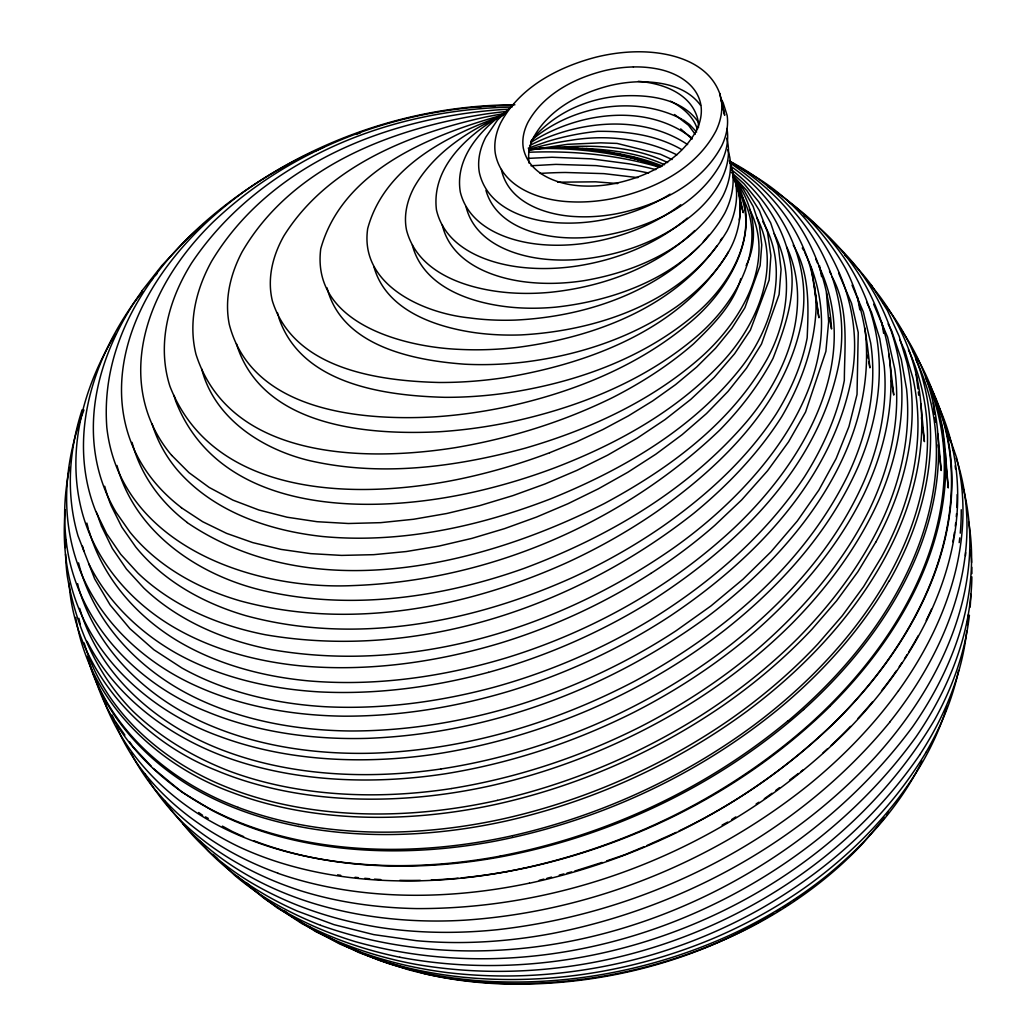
<?xml version="1.0" encoding="UTF-8"?>
<svg xmlns="http://www.w3.org/2000/svg" width="1036" height="1036" viewBox="0 0 1036 1036"><rect width="100%" height="100%" fill="white"/><g stroke="black" fill="none" stroke-linecap="round" stroke-linejoin="round"><path stroke-width="1.5" d="M740.766 278.775C732.996 305.322 712.742 325.136 693.498 343.913C668.971 365.216 641.53 382.802 612.639 397.552C563.001 421.963 509.699 438.474 455.192 447.669C364.918 461.952 229.526 459.764 195.972 354.26A220.862 149.158 -21.3 0 1 211.538 261.396C270.513 162.898 388.681 118.169 498.575 109.803A404.467 273.167 -21.3 0 1 508.171 109.22M746.14 265.604C760.372 237.114 752.693 200.751 732.633 176.923M922.066 761.188C899.818 806.28 865.086 844.081 826.547 875.847A334.214 225.719 -21.3 0 1 732.737 933.876C655.244 969.618 569.036 986.337 483.812 981.092A420.512 284.006 -21.3 0 1 387.749 963.286L359.181 952.654L334.175 940.429M875.821 542.061L857.834 571.794L836.531 600.88L812.133 629.072A455.477 307.614 -21.3 0 1 722.545 705.853C654.325 752.68 577.207 786.298 496.438 804.26A422.908 285.612 -21.3 0 1 232.31 792.54C157.576 765.384 92.204 703.742 76.832 623.607A463.96 313.338 -21.3 0 1 75.68 617.378M726.883 254.623C679.344 330.238 588.267 363.817 503.872 377.751A335.612 226.651 -21.3 0 1 439.005 382.478C377.842 380.95 293.589 369.036 272.377 300.932A152.564 103.043 -21.3 0 1 283.825 236.001C327.065 166.641 408.819 134.11 485.379 117.068A335.612 226.651 -21.3 0 1 504.182 113.61M926.016 752.291C886.44 818.725 826.663 871.121 759.945 909.219A355.866 240.339 -21.3 0 1 644.327 956.992C580.38 974.5 513.247 980.432 447.332 972.597A436.519 294.807 -21.3 0 1 345.195 945.946L315.786 931.636L299.857 921.509M716.99 245.791C671.574 308.922 592.359 337.529 517.819 347.345A287.296 194.017 -21.3 0 1 458.896 349.365C401.916 346.93 311.279 322.61 320.746 248.808C342.32 171.069 428.891 135.82 499.624 115.877A287.296 194.017 -21.3 0 1 502.719 115.126M720.331 240.728L721.988 238.189M115.449 334.408L113.662 337.076A389.109 262.794 -21.3 0 0 82.686 514.309C96.128 561.616 129.876 600.906 171.665 625.964A371.6 250.958 -21.3 0 0 302.9 666.07C369.554 671.742 436.726 662.172 500.595 643.019A415.553 280.652 -21.3 0 0 650.815 573.426M886.531 814.84L888.331 812.198M919.696 754.92C811.084 913.389 605.179 996.852 416.524 964.451A443.291 299.378 -21.3 0 1 326.923 936.635L301.567 923.413L277.376 907.458M530.782 141.349C553.366 112.51 589.691 96.944 625.861 95.752C651.683 94.949 682.646 99.314 698.393 122.222M708.844 235.094L703.198 241.997M142.592 291.608L133.916 302.771A371.613 250.971 -21.3 0 0 95.778 511.344M151.256 280.458L153.186 277.972M142.178 290.572L161.81 265.604L184.356 241.686A343.835 232.206 -21.3 0 1 199.689 227.48M884.731 817.469L863.506 842.657A320.448 216.42 -21.3 0 1 750.362 927.324C674.773 965.928 589.626 985.443 504.765 983.488A409.997 276.897 -21.3 0 1 407.666 969.489L378.503 960.074L364.258 953.897M889.989 721.924C793.498 839.613 647.707 912.755 497.332 929.706A402.059 271.536 -21.3 0 1 379.189 927.375C333.307 919.955 288.474 905.205 248.588 881.092A462.276 312.212 -21.3 0 1 182.867 823.724M155.206 275.602L157.317 273.336M699.17 246.283C651.217 294.587 582.102 316.925 515.242 320.085A239.976 162.069 -21.3 0 1 469.334 317.884C423.038 313.17 359.375 284.719 367.689 228.593C383.993 168.065 445.791 136.066 500.492 116.433M843.149 714.076C795.661 762.056 739.911 801.735 679.072 830.937M830.186 706.176C746.438 788.344 638.072 843.835 523.646 868.414M694.806 230.536C655.918 267.56 602.874 286.907 550.077 292.32A202.383 136.674 -21.3 0 1 508.054 292.644C468.104 289.264 417.948 273.802 406.565 230.238A109.531 73.97 -21.3 0 1 414.167 187.192C433.592 153.056 468.117 130.653 503.263 115.151M513.675 104.351L497.461 120.072L485.716 137.296A94.975 64.141 -21.3 0 0 479.422 172.882C487.839 209.466 530.173 222.274 563.351 223.038A145.182 98.057 -21.3 0 0 598.497 220.642C623.711 216.343 648.329 207.718 670.085 194.172M803.612 709.582C718.66 784.99 612.639 835.651 501.178 856.798A423.944 286.325 -21.3 0 1 253.937 840.766M687.308 218.13C656.371 244.172 617.521 259.596 577.816 265.902A177.35 119.775 -21.3 0 1 526.689 267.832C490.52 264.905 445.571 249.572 436.454 209.907C430.937 165.579 470.707 132.31 505.633 112.95M532.556 139.329C572.96 105.75 634.42 94.548 681.921 119.179M787.982 720.797C705.529 789.303 605.438 835.819 500.246 856.047M772.014 793.278L764.296 798.769M775.783 790.442L779.538 787.619M789.562 780.082L798.329 773.491M800.841 771.6L803.34 769.722M508.495 109.79C481.831 127.92 454.428 157.304 460.334 192.178C469.45 228.606 510.839 242.515 544.379 244.794A158.417 106.993 -21.3 0 0 583.216 243.525C618.168 238.681 652.473 226.107 680.756 204.752M242.01 193.02C320.992 136.571 417.78 105.012 514.892 104.778M731.74 819.502L735.806 816.912M756.15 803.949L758.87 802.227M773.646 913.415C695.596 961.317 603.457 984.99 512.069 984.2A397.565 268.492 -21.3 0 1 424.864 973.788L389.419 963.117M776.404 911.719L780.548 909.181M783.307 907.497L787.438 904.959A301.567 203.665 -21.3 0 0 790.105 903.172M530.587 142.631C577.246 112.484 646.024 102.085 692.152 138.189M301.295 157.42C200.621 208.119 97.708 305.141 106.812 427.35C119.619 543.77 250.272 590.106 352.24 585.612C487.982 580.898 621.639 523.815 719.774 430.07C740.688 408.676 759.09 384.861 773.05 358.326C785.068 327.039 797.124 294.237 789.95 260.256C782.815 224.255 760.903 192.398 731.999 170.215M722.118 825.07L727.673 822.092M529.603 145.545C577.635 120.823 640.753 113.559 687.632 144.574M676.223 832.374L647.021 845.441M302.68 156.669L312.717 152.162M315.579 150.88L324.177 147.021M644.068 846.684L624.85 854.726L606.643 860.89M528.218 148.161L547.837 141.336A189.912 128.257 -21.3 0 1 597.578 131.339C626.443 130.963 656.384 134.939 681.74 149.598M549.65 452.732L576.612 441.789L602.926 429.513L628.36 415.902L652.693 400.919L675.589 384.615L696.697 367.016L715.591 348.2L731.804 328.36L744.91 307.718L760.126 265.579L761.758 244.91L759.375 225.097L753.133 206.41L743.382 189.225L733.229 177.001C766.666 227.985 729.448 290.844 687.852 324.19C636.013 367.327 571.613 392.605 506.28 406.889A377.518 254.96 -21.3 0 1 434.11 416.886C359.893 420.953 251.722 411.059 229.293 324.449A187.386 126.547 -21.3 0 1 242.01 252.059C291.751 166.045 393.356 127.855 487.062 113.818A377.48 254.947 -21.3 0 1 506.837 111.461M356.06 134.421L360.424 132.828M602.097 862.431L574.682 871.095M497.371 800.362C568.816 784.058 637.257 755.49 699.313 716.562A452.745 305.762 -21.3 0 0 797.798 638.293C833.151 602.408 863.7 561.46 884.446 515.384A431.468 291.388 -21.3 0 0 906.552 388.979L901.268 359.298L891.711 330.95L888.124 323.944M539.264 880.315L543.874 879.111M546.956 878.308L551.579 877.103M559.272 875.109L563.895 873.905M566.977 873.102L571.6 871.898M512.548 835.676C599.274 815.967 681.817 778.399 753.405 725.576A456.591 308.365 -21.3 0 0 867.87 609.479A452.499 305.594 -21.3 0 0 904.014 545.208A447.824 302.447 -21.3 0 0 921.988 389.277A452.046 305.296 -21.3 0 0 908.455 349.767M529.409 883.229C643.835 858.663 752.214 803.172 835.961 721.004A459.142 310.088 -21.3 0 0 929.836 385.975M488.448 672.338C433.372 687.14 376.249 694.78 319.192 691.88A382.944 258.624 -21.3 0 1 176.133 653.159C139.446 632.297 107.873 602.045 88.915 564.037M506.954 871.626C618.414 850.478 724.436 799.818 809.388 724.41A458.236 309.479 -21.3 0 0 925.834 378.153M529.098 150.103L567.611 144.315L600.867 142.838L617.042 143.421L660.398 154.234L672.053 159.557M451.32 788.551C516.951 777.997 580.561 756.824 639.924 727A449.287 303.431 -21.3 0 0 761.084 646.05C804.907 607.523 843.304 562.276 869.321 509.79A421.587 284.732 -21.3 0 0 894.754 369.062L887.593 337.114L873.672 304.221M440.909 768.971C493.758 760.89 545.35 745.778 594.522 724.85A444.444 300.155 -21.3 0 0 730.963 644.547C786.428 600.75 835.314 546.516 863.985 481.3A409.699 276.703 -21.3 0 0 884.2 365.734L879.719 338.474L871.548 312.432L866.692 302.292M528.774 149.922C575.006 144.988 624.566 141.751 667.676 162.574M477.7 107.252L480.834 107.006M491.854 106.138L495.001 105.892M528.645 152.266C572.507 150.505 616.977 154.752 659.168 167.159M530.976 165.76L555.956 164.374L596.127 165.631L634.654 170.37A413.869 279.513 -21.3 0 1 648.588 173.025M527.959 158.391L551.942 157.252L591.297 158.845L629.681 163.921A407.174 274.98 -21.3 0 1 655.788 169.606M513.312 105.387C403.457 106.061 292.385 146.18 212.509 222.611A280.147 189.199 -21.3 0 0 171.73 455.451M633.41 66.939L634.718 66.913A102.227 69.036 -21.3 0 1 655.956 68.661C675.433 71.989 696.969 83.566 700.828 104.675A72.779 49.158 -21.3 0 1 696.283 130.743C679.227 161.733 644.237 178.205 610.683 184.279A104.856 70.811 -21.3 0 1 584.718 186.04C560.217 185.483 529.176 175.46 523.374 148.407A71.471 48.265 -21.3 0 1 527.933 122.352C543.524 94.056 574.54 78.063 604.907 70.578A104.817 70.785 -21.3 0 1 633.41 66.939M557.614 182.206L595.545 181.818L617.741 183.566M539.626 148.511C577.596 147.954 615.721 152.901 652.188 163.533M512.043 107.084C390.339 109.207 261.085 159.052 191.53 263.17A251.321 169.736 -21.3 0 0 169.969 386.389C214.853 501.165 365.579 500.025 466.433 477.583A419.049 283.009 -21.3 0 0 549.65 452.732M563.998 147.63C597.267 149.534 631.338 153.548 662.405 166.058M638.28 81.326C661.615 83.1 689.549 92.683 697.241 117.236A72.507 48.964 -21.3 0 1 698.445 127.726M572.921 147.565L577.57 147.941M637.865 177.635L603.936 173.634L565.436 172.481A384.757 259.855 -21.3 0 0 540.209 173.426M582.18 148.588C608.935 151.929 635.638 157.213 660.89 166.822M586.337 148.614L590.96 149.262M594.029 149.702L598.653 150.362M601.735 150.803L604.817 151.243M399.844 957.251C603.069 995.57 828.658 898.341 934.679 719.67A424.851 286.92 -21.3 0 0 969.398 615.203M586.583 148.562L597.565 150.337M600.699 150.842L603.833 151.36M606.979 151.865L634.589 158.495L658.857 166.472M618.66 154.027L642.061 160.412M618.932 154.04L658.456 165.462M632.75 157.045L643.019 160.321M320.59 925.316C531.727 1000.413 782.206 903.185 912.47 727A442.242 298.679 -21.3 0 0 968.634 521.885M374.721 957.64L385.016 961.473M645.182 161.253L659.777 166.744M278.011 873.218C231.313 856.409 187.866 829.098 156.009 790.636M351.424 948.328L359.971 952.045M238.099 807.342C170.163 782.063 108.469 729.629 87.995 658.197M664.542 164.737C631.947 149.793 595.13 148.446 559.841 147.617A365.035 246.529 -21.3 0 0 539.199 148.187M676.871 154.856C644.34 138.798 606.682 134.304 571.03 140.287A227.506 153.639 -21.3 0 0 529.422 149.223M205.439 816.873L208.275 818.414M222.403 826.119L232.31 831.507A423.944 286.325 -21.3 0 0 243.654 836.622M314.115 930.017L339.666 943.938L368.492 956.047A429.215 289.886 -21.3 0 0 461.836 977.09C546.723 985.573 633.307 971.664 711.978 938.966A346.037 233.696 -21.3 0 0 809.712 884.187C855.399 850.673 895.713 809.129 923.918 759.725A381.352 257.55 -21.3 0 0 947.085 706.306M670.538 101.217C682.361 107.096 693.602 116.511 697.461 129.578M729.279 160.994C803.301 198.808 855.438 281.015 838.564 365.475C817.482 468.66 736 546.853 650.414 601.54A423.556 286.053 -21.3 0 1 488.448 672.351M328.788 937.23L332.776 939.756M290.559 915.604L295.869 918.984M767.521 186.48C800.323 206.384 827.116 235.431 845.687 268.907C861.486 299.572 866.549 333.916 869.877 367.845L868.79 361.577M181.404 507.757L202.655 521.704L226.547 533.359L252.836 542.631L280.976 549.391L310.709 553.638L341.569 555.4L373.698 554.674L406.229 551.54L438.94 546.089L471.898 538.383L504.467 528.658L536.519 517.068L567.896 503.755L598.419 488.785L627.777 472.286L655.788 454.234L682.102 434.693L706.5 413.571L727.984 391.453L746.529 368.117L761.486 344.03L779.111 294.47L781.079 269.36L778.178 245.415L770.68 222.908L758.896 202.007L744.107 183.851L731.416 172.377M187.179 522.584C311.706 606.992 479.526 566.809 604.195 503.613C668.518 469.01 730.82 423.698 767.249 358.857C787.71 320.901 794.638 272.908 774.099 233.553M674.514 114.504L688.539 125.291L695.208 134.291M731.183 166.576C780.95 200.673 813.273 262.238 801.398 323.025C784.977 404.118 721.872 465.565 656.772 511.603A420.448 283.955 -21.3 0 1 566.316 562.911C465.255 608.287 348.601 630.445 239.951 600.815A343.784 232.181 -21.3 0 1 129.927 532.09L116.097 512.328A352.059 237.762 -21.3 0 1 142.282 290.598M308.987 926.443L311.551 928.23M198.666 812.522L202.616 815.332M683.333 119.956L689.575 124.527L696.658 132.038M680.717 128.904L692.139 139.031M257.873 893.045L246.231 882.672M260.399 894.975L276.819 907.562L303.703 923.659A448.847 303.134 -21.3 0 0 399.831 957.251M284.317 910.696L288.008 913.752M213.17 854.363L217.586 858.689M222.002 863.001L234.149 874.876A457.511 308.987 -21.3 0 0 320.59 925.316M171.782 455.426L188.966 472.649L209.194 487.451L232.906 500.116L258.883 509.997L287.076 517.21L317.029 521.704L348.342 523.504L380.665 522.662L413.61 519.256L446.814 513.493L479.59 505.659L512.846 495.635L545.078 483.941L576.91 470.37L607.666 455.128L637.179 438.189L665.06 419.567L690.908 399.287L714.167 377.441L734.602 353.742L750.388 330.083L769.139 280.07L770.888 255.568L767.547 232.323L759.427 210.632L746.878 190.663L733.449 176.055M236.946 876.262L264.504 898.678A453.742 306.436 -21.3 0 0 355.387 941.672C560.075 999.08 792.954 907.109 916.096 736.79A434.162 293.214 -21.3 0 0 971.872 576.858M151.269 766.251L133.1 746.878L129.448 741.647M153.406 768.531L181.883 792.048L211.966 810.333A425.537 287.399 -21.3 0 0 494.47 841.271C599.637 820.939 699.753 774.514 782.206 705.982A457.368 308.896 -21.3 0 0 889.056 580.976M199.948 841.206L208.197 850.996A460.178 310.787 -21.3 0 0 297.384 911.11L334.097 924.682L373.75 934.614L416.174 940.662A396.179 267.56 -21.3 0 0 552.24 933.501C674.54 909.556 790.572 848.834 875.394 756.889A448.329 302.784 -21.3 0 0 961.9 483.462M164.543 800.867C230.989 895.13 354.856 926.896 464.879 920.162C589.976 911.719 711.486 862.962 809.116 784.55A450.349 304.144 -21.3 0 0 898.458 690.779M700.582 105.335C686.311 85.729 659.699 81.248 636.946 81.831A104.856 70.824 -21.3 0 0 610.67 85.405C580.315 92.89 549.287 108.884 533.708 137.179A71.471 48.265 -21.3 0 0 529.15 163.235M114.841 720.693L124.877 735.094M872.157 286.273L887.425 310.476L899.118 336.208L907.147 363.299A440.753 297.669 -21.3 0 1 875.847 542.061M762.677 221.458C790.313 268.816 772.325 328.114 740.364 368.57C691.841 429.694 622.222 469.839 550.841 498.769C478.58 526.676 400.543 543.783 322.805 536.531C269.192 530.73 213.869 511.978 177.557 470.24A280.147 189.199 -21.3 0 1 152.124 423.905M802.252 247.992L803.962 250.725M742.372 197.177C769.813 248.381 733.553 306.358 693.628 339.018C641.789 382.154 577.389 407.433 512.043 421.717A377.518 254.96 -21.3 0 1 439.873 431.714C366.925 435.431 261.81 426.832 236.415 343.732M838.616 273.103L851.566 303.341L858.235 332.465L857.031 394.418L848.95 426.586L836.143 458.572L818.841 490.132L797.332 520.966L770.926 551.864L743.006 579.228L710.981 605.93L676.262 630.639A431.52 291.427 -21.3 0 1 518.026 705.089C463.442 721.665 406.656 731.209 349.533 730.976A392.709 265.229 -21.3 0 1 201.929 700.75C144.833 675.2 96.063 627.324 79.319 565.915A417.599 282.025 -21.3 0 1 78.542 562.872M87.063 641.31C114.931 696.05 166.576 734.744 223.219 756.138A414.75 280.108 -21.3 0 0 445.545 773.75C511.175 763.156 574.786 742.009 634.149 712.172A449.287 303.431 -21.3 0 0 755.322 631.222C799.132 592.696 837.541 547.448 863.545 494.962A421.574 284.719 -21.3 0 0 888.979 354.247C882.478 310.437 861.266 269.852 830.393 238.293A449.106 303.315 -21.3 0 0 804.208 215.475M720.655 98.278L722.144 100.712M735.702 184.9C762.988 230.886 730.406 285.418 693.874 315.384C641.957 358.935 575.912 382.232 509.634 392.579A335.612 226.664 -21.3 0 1 444.768 397.319C384.058 395.713 300.673 384.201 278.658 317.197M756.656 217.275C782.698 266.861 756.824 325.433 721.354 363.027C676.081 411.383 616.679 443.939 555.413 467.56A419.049 283.009 -21.3 0 1 472.209 492.411C371.354 514.84 220.603 516.006 175.757 401.204A251.321 169.736 -21.3 0 1 174.035 395.389M945.233 425.11L956.539 457.524A458.016 309.324 -21.3 0 1 898.497 690.779M101.528 693.9L106.436 703.768M112.03 715.047L114.141 719.282M106.591 707.316C127.816 758.598 169.075 799.403 217.728 825.161A425.537 287.399 -21.3 0 0 500.246 856.099M95.726 511.357L106.566 533.605L120.707 554.273L137.969 573.154A358.896 242.385 -21.3 0 0 265.203 634.718C416.86 660.8 574.889 607.29 693.9 513.208C727.622 485.457 758.248 453.626 781.74 416.666C800.647 384.421 814.115 347.863 816.005 310.321C816.964 257.446 788.344 208.106 747.591 175.874A418.699 282.776 -21.3 0 0 730.16 163.105M101.489 526.184L112.341 548.433L126.47 569.101L143.745 587.982A358.896 242.385 -21.3 0 0 270.979 649.546C411.007 674.048 556.63 629.124 671.781 549.197C762.224 485.962 862.043 368.298 804.583 252.188M786.79 247.047C813.985 307.135 785.923 375.757 745.726 422.779C687.075 490.753 607.29 537.347 523.905 568.453C441.712 597.63 351.398 610.528 265.462 591.116C199.974 576.469 135.056 533.307 116.977 465.475M749.455 209.026C777.065 262.833 740.054 323.284 699.261 358.741C649.468 402.072 588.137 429.862 525.2 448.174C454.946 467.21 379.862 477.143 308.132 460.295C261.344 448.679 214.335 418.246 201.735 369.088M899.701 339.601L904.894 351.036L912.923 378.127A440.714 297.643 -21.3 0 1 881.61 556.889L863.597 586.622L842.307 615.708L817.896 643.9A455.477 307.614 -21.3 0 1 728.321 720.68C660.1 767.495 582.983 801.126 502.214 819.075A422.908 285.612 -21.3 0 1 238.086 807.368M793.239 245.169C809.997 273.323 808.546 306.319 807.173 337.853C801.903 365.073 790.675 390.624 776.093 414.102C746.697 459.103 706.332 495.752 662.535 526.43A420.448 283.955 -21.3 0 1 572.079 577.725C471.03 623.115 354.377 645.26 245.713 615.643A343.784 232.181 -21.3 0 1 135.69 546.917L121.859 527.156L111.215 505.801A352.395 237.995 -21.3 0 1 104.701 486.247M829.525 271.082L830.846 274.022M832.154 276.962C849.39 308.793 844.482 345.584 844.34 380.303C837.658 414.801 823.231 447.125 804.519 476.728C766.459 533.851 713.908 579.862 656.176 616.368A423.556 286.053 -21.3 0 1 494.224 687.179C439.147 701.955 382.025 709.608 324.954 706.707A382.944 258.624 -21.3 0 1 181.896 667.987L153.911 649.779L129.914 628.671L110.114 604.946L94.677 578.865L78.037 535.949A404.105 272.921 -21.3 0 1 82.103 409.829M829.435 317.884L831.545 328.982C828.424 278.762 810.113 228.917 772.688 194.12A417.806 282.168 -21.3 0 0 730.315 161.642M815.682 258.935L817.598 263.222M818.88 266.084C866.264 366.873 795.687 475.291 720.577 540.183A417.806 282.168 -21.3 0 1 621.289 609.285A415.553 280.639 -21.3 0 1 506.371 657.847C442.489 677 375.33 686.557 308.676 680.898A371.6 250.958 -21.3 0 1 177.428 640.805C136.182 615.967 102.486 577.35 88.979 530.613M852.045 285.159L863.402 312.095L870.68 342.968A395.584 267.159 -21.3 0 1 847.37 476.288C802.745 566.148 722.74 633.268 635.858 680.561C554.959 723.128 465.177 749.909 373.556 753.172A400.971 270.797 -21.3 0 1 212.6 726.443C150.984 701.359 97.086 651.994 78.296 586.79L77.661 583.669M719.787 93.654C707.782 60.593 667.935 51.282 636.389 51.8A134.913 91.103 -21.3 0 0 596.063 57.148C558.223 67.003 519.36 87.257 500.556 123.129A89.821 60.658 -21.3 0 0 495.273 153.237C501.359 187.412 540.183 200.686 570.771 201.813A134.913 91.116 -21.3 0 0 610.774 198.925C652.253 190.533 695.557 169.697 716.044 130.808A91.09 61.512 -21.3 0 0 721.367 100.596L719.787 93.654L724.682 115.281L721.367 100.596M722.882 101.942L727.13 115.423A91.09 61.512 -21.3 0 1 721.82 145.636C701.32 184.525 658.028 205.361 616.537 213.753A134.913 91.116 -21.3 0 1 576.534 216.641C546.399 215.436 508.249 202.81 501.372 169.451M740.261 201.787L743.188 212.665L738.279 189.821L733.151 175.382L734.407 180.044M734.304 179.137C744.133 202.409 741.193 230.005 728.593 251.748C715.928 273.621 697.513 291.44 677.207 306.229C631.986 337.891 578.101 355.529 523.581 362.16A287.296 194.03 -21.3 0 1 464.659 364.193C413.04 360.45 341.815 346.205 327.052 287.853M373.918 266.757C385.949 310.243 434.939 326.975 475.11 332.711A239.976 162.069 -21.3 0 0 521.017 334.913C598.938 330.756 685.456 301.282 727.13 230.899A128.93 87.076 -21.3 0 0 735.56 182.945L732.491 172.067M945.441 426.34L950.284 441.206M466.109 207.006C475.226 243.421 516.614 257.342 550.142 259.609A158.417 106.993 -21.3 0 0 588.992 258.352C629.111 252.771 668.66 236.985 698.743 209.376C717.65 191.569 733.98 164.996 726.741 138.164M412.328 245.066C423.711 288.63 473.879 304.079 513.83 307.472A202.383 136.674 -21.3 0 0 555.84 307.135C620.745 300.026 691.103 272.507 724.773 213.196A119.231 80.523 -21.3 0 0 732.284 170.318L729.681 160.515M84.136 642.916C103.406 709.414 159.557 759.142 221.989 785.21A419.761 283.488 -21.3 0 0 497.371 800.388M94.302 675.589C110.528 730.989 152.253 775.964 201.67 804.324A427.777 288.902 -21.3 0 0 304.351 841.245A424.643 286.791 -21.3 0 0 512.548 835.676M87.205 656.332C102.616 713.61 145.092 760.437 195.895 789.497A427.777 288.902 -21.3 0 0 298.588 826.417M485.949 190.378C495.855 225.252 536.777 236.946 569.127 237.866A145.182 98.057 -21.3 0 0 604.273 235.47C649.727 227.35 697.267 205.491 720.693 163.714A96.646 65.268 -21.3 0 0 726.948 128.49M79.668 608.404C99.922 677.389 160.217 727.44 226.042 751.45A408.806 276.094 -21.3 0 0 440.909 768.984M442.217 224.734C451.333 264.4 496.296 279.733 532.452 282.66A177.35 119.775 -21.3 0 0 583.592 280.73C637.839 271.626 695.234 246.218 722.882 196.115A110.722 74.773 -21.3 0 0 729.758 157.174L727.855 149.676M78.904 618.337L80.212 624.397M819.489 265.553L821.6 276.651M857.627 297.267L859.802 309.816M867.702 355.309L868.246 358.443M881.817 322.287L883.643 333.359M891.426 380.821L893.77 395.053L888.979 354.247M69.062 583.32C75.162 668.531 138.746 739.717 216.226 770.383A419.761 283.501 -21.3 0 0 491.595 785.573C563.027 769.204 631.481 740.675 693.537 701.735A452.745 305.762 -21.3 0 0 792.022 623.465C827.388 587.58 857.925 546.632 878.67 500.556A431.455 291.388 -21.3 0 0 900.789 374.151C896.295 334.136 880.03 296.024 854.726 264.75A452.758 305.775 -21.3 0 0 831.092 240.015M811.071 266.77L818.893 317.728L814.205 284.291M870.667 284.991A457.394 308.909 -21.3 0 1 894.936 319.736A452.046 305.296 -21.3 0 1 916.187 374.449L917.948 388.85M918.336 392.035L918.725 395.234M921.47 417.625L922.053 422.416M922.636 427.22L924.397 441.608L920.875 403.833M933.281 403.095L934.601 414.335M934.977 417.534L935.547 422.351M938.189 444.832L938.564 448.044M939.134 452.861L941.206 470.525L937.904 433.954M942.074 425.343L943.019 434.978M943.343 438.189L943.977 444.599M944.288 447.811L944.767 452.628M945.389 459.039L946.023 465.462M946.347 468.673L948.238 487.93L945.376 452.551M826.456 292.877L828.658 321.561L825.899 351.359L805.555 412.056L788.59 441.802L767.534 470.797L741.672 499.909L714.801 525.356A417.806 282.168 -21.3 0 1 650.828 573.439M864.918 328.14C879.344 446.257 796.27 549.883 707.225 616.873C608.974 688.81 489.873 733.669 367.78 738.344A400.971 270.797 -21.3 0 1 206.837 711.615C135.081 683.307 74.955 619.437 66.187 540.805A430.057 290.443 -21.3 0 1 69.645 467.378M899.934 327.946A458.262 309.492 -21.3 0 1 803.599 709.582M506.954 871.613A423.944 286.325 -21.3 0 1 238.047 846.36C199.741 827.777 165.1 801.307 139.64 766.964A465.915 314.659 -21.3 0 1 116.459 726.43M844.793 255.193A455.477 307.614 -21.3 0 1 872.157 286.273M916.212 374.449A447.824 302.447 -21.3 0 1 898.264 530.38A452.499 305.594 -21.3 0 1 862.094 594.651A456.591 308.365 -21.3 0 1 747.629 710.748C676.055 763.571 593.499 801.139 506.772 820.862A424.643 286.791 -21.3 0 1 298.575 826.43M915.682 359.168A456.021 307.977 -21.3 0 1 788.137 720.901M883.307 302.888A455.633 307.718 -21.3 0 1 889.328 581.015M106.617 707.316A467.741 315.889 -21.3 0 1 102.214 695.532M83.825 550.764A404.144 272.947 -21.3 0 1 82.543 546.192M738.267 189.821A152.875 103.25 -21.3 0 1 739.315 219.995M728.515 251.67A152.875 103.25 -21.3 0 1 726.909 254.623M278.14 315.76A152.564 103.043 -21.3 0 1 277.48 312.755M181.494 507.692A305.814 206.54 -21.3 0 1 242.074 193.072M187.27 522.507A305.814 206.54 -21.3 0 1 132.051 442.385M203.367 224.281A343.835 232.206 -21.3 0 1 207.096 221.121M101.541 526.159A371.613 250.971 -21.3 0 1 96.918 513.04M88.461 529.137A389.109 262.794 -21.3 0 1 86.869 523.063M83.942 409.958A417.599 282.038 -21.3 0 0 73.569 551.087C90.261 612.509 139.083 660.359 196.154 685.923A392.709 265.229 -21.3 0 0 343.758 716.174C400.88 716.368 457.679 706.837 512.263 690.261A431.52 291.427 -21.3 0 0 670.486 615.811C753.69 560.01 830.989 481.054 851.255 379.59C867.987 296.607 820.395 212.302 748.005 172.403A431.52 291.44 -21.3 0 0 737.295 166.407M65.307 509.777A439.911 297.099 -21.3 0 0 68.687 574.967C84.11 652.227 148.018 710.942 220.279 736.622A408.806 276.094 -21.3 0 0 435.133 754.156C487.982 746.049 539.588 730.963 588.759 710.036A444.444 300.155 -21.3 0 0 725.187 629.72C780.652 585.923 829.551 531.688 858.209 466.472A409.699 276.703 -21.3 0 0 878.424 350.906C873.361 295.001 842.449 243.797 798.665 209.401A444.444 300.155 -21.3 0 0 788.707 201.903M65.553 554.066A449.65 303.678 -21.3 0 0 67.301 576.249C75.861 626.236 96.918 675.019 133.035 711.331C160.541 737.671 193.602 757.174 228.982 770.965A414.75 280.108 -21.3 0 0 451.32 788.577M65.462 547.643A449.65 303.678 -21.3 0 1 65.605 539.626M523.646 868.323A421.263 284.499 -21.3 0 1 461.279 877.932M458.093 878.23A421.263 284.499 -21.3 0 1 431.287 880.017M420.344 880.354A421.263 284.499 -21.3 0 1 399.831 880.341M380.743 879.564A421.263 284.499 -21.3 0 1 374.449 879.137M369.632 878.748A421.263 284.499 -21.3 0 1 364.75 878.308M358.288 877.647A421.263 284.499 -21.3 0 1 355.063 877.272M340.753 875.342A421.263 284.499 -21.3 0 1 337.606 874.85M913.221 351.644A459.207 310.127 -21.3 0 1 830.108 706.138M529.409 883.151A421.263 284.499 -21.3 0 1 277.933 873.296M155.866 790.727A463.299 312.898 -21.3 0 1 131.093 753.211M927.621 380.769A458.715 309.803 -21.3 0 1 843.045 714.037M938.189 405.322A458.715 309.803 -21.3 0 1 848.808 728.852C736.169 842.488 576.884 909.232 416.783 908.585A413.778 279.448 -21.3 0 1 300.401 890.662C256.98 876.624 215.98 854.389 182.893 822.675A464.011 313.377 -21.3 0 1 148.083 779.305M146.426 776.56A464.011 313.377 -21.3 0 1 144.794 773.788M955.153 465.85A458.171 309.427 -21.3 0 1 955.555 468.984M957.173 494.586A458.171 309.427 -21.3 0 1 956.914 507.446M956.539 513.662A458.171 309.427 -21.3 0 1 956.28 516.77M955.671 523.025A458.171 309.427 -21.3 0 1 955.296 526.159M954.441 532.439A458.171 309.427 -21.3 0 1 953.69 537.153M953.418 538.733A458.171 309.427 -21.3 0 1 952.874 541.763M931.468 609.259A458.171 309.427 -21.3 0 1 926.249 620.396M918.297 635.638A458.171 309.427 -21.3 0 1 908.766 651.955M907.096 654.648A458.171 309.427 -21.3 0 1 904.532 658.676M901.916 662.69A458.171 309.427 -21.3 0 1 899.235 666.692M896.49 670.68A458.171 309.427 -21.3 0 1 892.76 675.964A450.349 304.144 -21.3 0 1 881.545 690.753M872.649 701.722A450.349 304.144 -21.3 0 1 858.093 718.285M850.491 726.378A450.349 304.144 -21.3 0 1 831.17 745.415M827.66 748.665A450.349 304.144 -21.3 0 1 822.934 752.952M961.24 509.738A453.522 306.293 -21.3 0 1 960.242 533.151M959.763 537.878A453.522 306.293 -21.3 0 1 959.194 542.631M956.176 458.145A453.367 306.19 -21.3 0 1 889.885 721.885M952.434 447.811A453.367 306.19 -21.3 0 1 954.104 452.214M965.63 552.564A442.424 298.795 -21.3 0 1 965.474 555.684M970.551 549.818A434.162 293.214 -21.3 0 1 971.587 562.496M971.794 567.249A434.162 293.214 -21.3 0 1 971.897 573.646M970.784 594.237A424.851 286.92 -21.3 0 1 970.162 607.109M967.935 615.255A411.901 278.192 -21.3 0 1 967.365 624.734M966.756 631.092A411.901 278.192 -21.3 0 1 919.657 754.92M958.611 670.434A398.057 268.842 -21.3 0 1 926.003 752.291M799.287 896.762A301.567 203.665 -21.3 0 1 794.068 900.452"/></g></svg>
